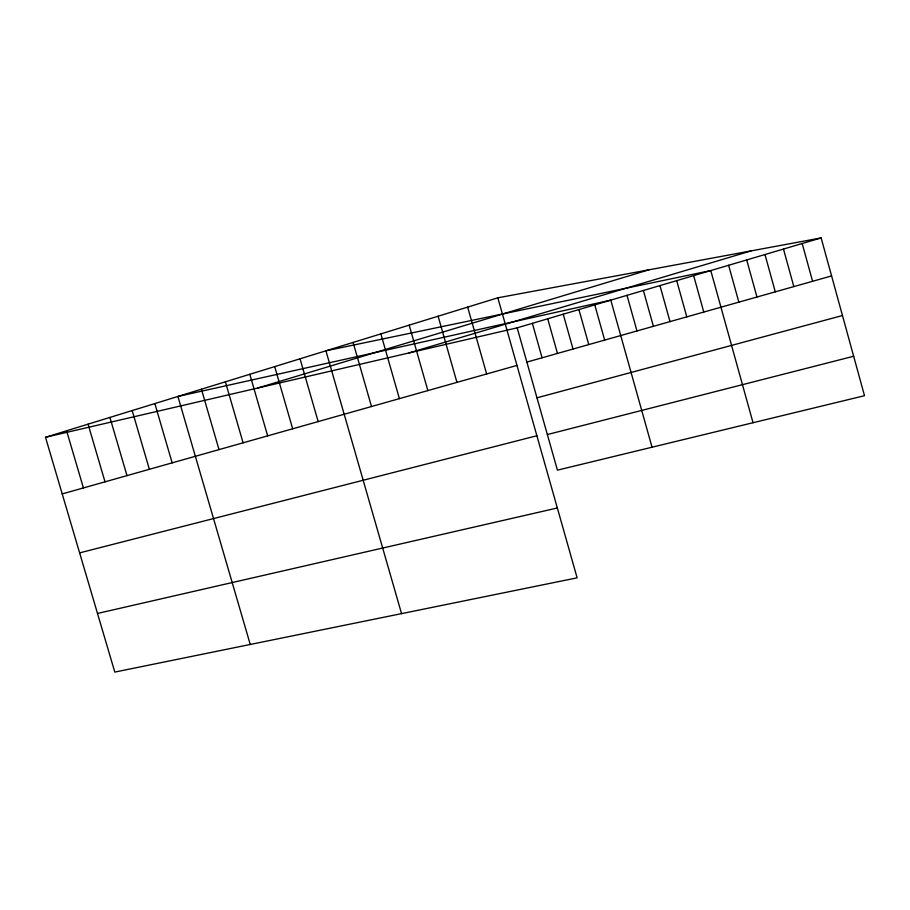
<?xml version="1.0" encoding="UTF-8"?>
<svg xmlns="http://www.w3.org/2000/svg" width="910" height="910" viewBox="0 0 910 910"><rect width="100%" height="100%" fill="white"/><g stroke="black" fill="none" stroke-linecap="round" stroke-linejoin="round"><path stroke-width="1.36" d="M45.5 437.289L497.827 297.809L821.138 237.919L864.5 395.702L557.432 470.151L517.176 327.827L45.5 437.289L114.808 672.081L577.122 577.839L497.827 297.809M257.519 388.081L648.989 269.804M409.136 352.898L751.148 250.887M517.176 327.827L821.138 237.919M526.867 362.089L831.581 275.923M62.221 493.925L516.971 365.411M536.968 397.818L842.467 315.531M79.625 552.882L536.889 435.753M547.365 434.548L853.66 356.254M97.506 613.454L557.341 507.985M109.917 417.428L126.99 475.611M88.065 424.162L105.014 481.822M66.589 430.783L83.424 487.931M250.25 644.473L177.916 396.453L610.792 300.129L652.038 447.208M154.837 403.574L172.161 462.849M132.178 410.569L149.376 469.287M249.806 374.294L267.654 435.867M225.396 381.825L243.106 442.806M201.429 389.207L219.014 449.608M300.061 358.79L318.17 421.592M274.695 366.616L292.667 428.792M380.869 333.879L399.399 398.637M353.114 342.433L371.507 406.52M401.549 613.624L325.928 350.816L710.778 270.566L753.036 422.718M438.12 316.225L456.945 382.371M409.193 325.143L427.871 390.583M532.361 323.334L542.087 357.789M467.649 307.114L486.645 373.976M594.765 304.873L604.661 340.09M578.908 309.559L588.759 344.583M563.233 314.2L573.038 349.03M547.706 318.784L557.477 353.433M659.955 285.592L670.01 321.617M643.381 290.495L653.403 326.315M627.001 295.34L636.977 330.956M728.626 265.276L738.852 302.143M693.647 275.628L703.783 312.062M676.699 280.644L686.8 316.862M802.188 243.527L812.584 281.292M783.476 249.067L793.827 286.604M764.969 254.527L775.286 291.837M746.701 259.942L756.961 297.024"/></g></svg>
